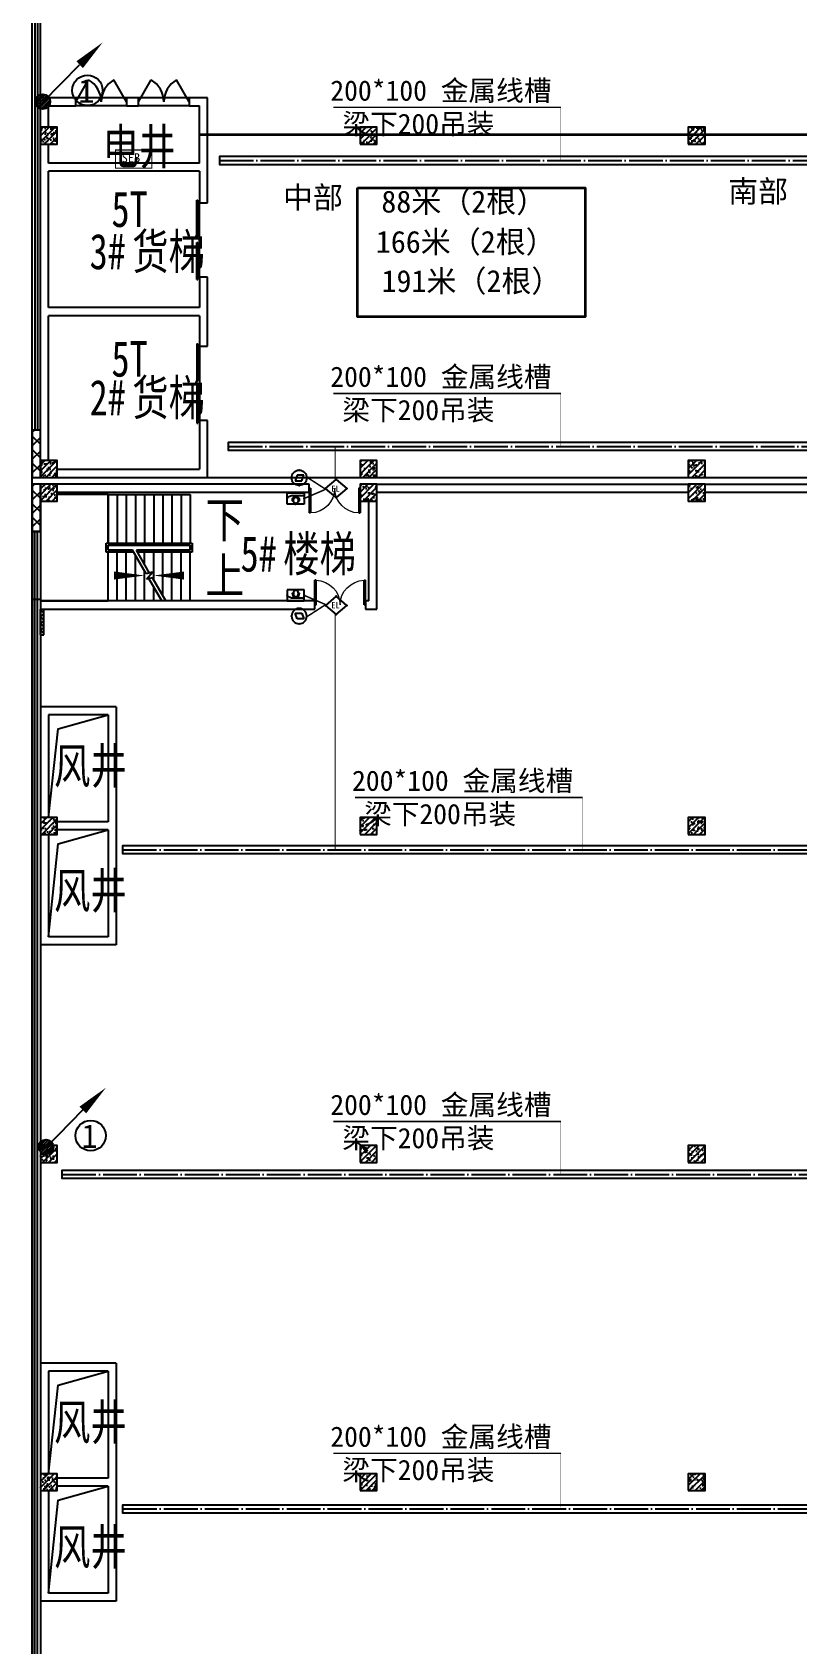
# Model space of a CAD drawing. Header units: millimetres. Extents: x -633009578 to 5705885, y -633235091 to 2571734.
# Drawn here: x 4060729 to 4083357, y 1889395 to 1937058 of the extents above; entities that cross this region are included whole.
import ezdxf
from ezdxf.enums import TextEntityAlignment as Align

# ---------------------------------------------------------------- set-up
doc = ezdxf.new("R2010")
doc.units = ezdxf.units.MM
doc.header["$LTSCALE"] = 1000
doc.header["$MEASUREMENT"] = 0
doc.linetypes.add('DOTE', pattern=[2.4200000000000004, 2, -0.2, 0.02, -0.2])
doc.layers.get('0').update_dxf_attribs({"color": 9})
for name, color, linetype in [('000000000000电气', 7, 'Continuous'), ('A-COLUM(柱)', 255, 'Continuous'), ('A-DOOR(门）', 4, 'Continuous'), ('A-F-AREA(计算)', 5, 'Continuous'), ('A-FLOR(看线)', 8, 'Continuous'), ('A-HATH(填充)', 8, 'Continuous'), ('A-OTHER(其它)', 192, 'Continuous'), ('A-STAR(楼梯)', 51, 'Continuous'), ('A-TEXT(房间)', 243, 'Continuous'), ('A-WALL(墙)', 255, 'Continuous'), ('A-WINDOW（窗）', 4, 'Continuous'), ('DIM_SYMB', 3, 'Continuous'), ('PUB_TEXT', 7, 'Continuous'), ('WALL', 9, 'Continuous'), ('电-弱电平面-箭头', 3, 'Continuous'), ('电-强电平面-线缆', 3, 'Continuous'), ('电-桥架', 4, 'Continuous'), ('设备-安防', 3, 'Continuous'), ('设备-箱柜', 3, 'Continuous')]:
    doc.layers.add(name, color=color, linetype=linetype)
doc.styles.add('_TCH', font='simhei.ttf', dxfattribs={"width": 0.75, "bigfont": 'hztxt.shx'})
doc.styles.add('_TCH_DIM', font='simhei.ttf', dxfattribs={"width": 0.8, "bigfont": 'hztxt.shx'})
doc.styles.add('_TEL_DIM', font='simhei.ttf', dxfattribs={"height": 3.5, "bigfont": 'HZTXT'})
doc.styles.add('ELEC-DIM', font='simhei.ttf')
doc.styles.add('IDQSTYLE', font='simhei.ttf', dxfattribs={"width": 0.707, "bigfont": 'hztxt.shx'})
doc.styles.add('宋', font='simhei.ttf', dxfattribs={"width": 0.8})
doc.styles.add('宋体', font='simhei.ttf')
pattern_1 = [(45, (1628670.737756166, 677977.5160347573), (-200.0002033111466, 200.0002033111467), []), (135, (1628670.737756166, 677977.5160347573), (-200.0002033111467, -200.0002033111466), [])]

# ---------------------------------------------------------------- blocks, each defined once
blk = doc.blocks.new('*X130')
at = {"color": 0, "linetype": 'Continuous'}
for p, q in [((192.587376364835, 446.7215535232801), (193.8713933576327, 448.0055705160779)), ((192.6509968705344, 446.3609099602676), (194.2320369206452, 447.9419500103785)), ((192.6864539319484, 447.2448951591055), (193.3480517218074, 447.9064929489645)), ((192.7889704286661, 446.0746194496875), (194.5183274312254, 447.8039764522467)), ((192.9823694457329, 445.8437543980423), (194.7491924828706, 447.61057743518)), ((193.2275231399996, 445.664644023597), (194.9283028573159, 447.3654237409133)), ((193.5311577474, 445.5440145622856), (195.0489323186273, 447.0617891335129)), ((193.9202347052458, 445.5088274514194), (195.0841194294935, 446.6727121756671)), ((194.6075199946775, 445.7718486721392), (194.8210982087737, 445.9854268862354))]:
    blk.add_line(p, q, dxfattribs=at)
blk = doc.blocks.new('HC001441')
at = {"color": 0, "linetype": 'Continuous'}
blk.add_line((0, -0.05776119327242668), (3.105492900474815, 3.117216328523909), dxfattribs=at)
blk.add_lwpolyline([(3.105492900474815, 3.117216328523909, 0.8, 0, 0), (5.057392361378561, 5.003787405167827, 0, 0, 0)], format="xyseb", dxfattribs=at)
blk.add_circle((0, 0), 0.625, dxfattribs=at)
at = {"color": 0, "linetype": 'Continuous', "xscale": 0.5, "yscale": 0.5, "zscale": 0.5}
blk.add_blockref('*X130', (-96.91845018383279, -223.3780232566237), dxfattribs=at)
at = {"color": 0, "style": 'IDQSTYLE', "width": 0.7}
blk.add_attdef('PSFHATT', (7.057392361378561, -0.62500001), '', height=2.5, dxfattribs=at)
blk = doc.blocks.new('G$CF6649E20')
at = {"layer": '电-弱电平面-箭头', "color": 4}
blk.add_circle((1316.889421409462, 332.4712073528208), 448.9330526033001, dxfattribs=at)
at = {"layer": '电-弱电平面-箭头', "color": 4, "xscale": 350, "yscale": 350, "zscale": 350}
blk.add_blockref('HC001441', (0, 0), dxfattribs=at)
at = {"layer": '电-弱电平面-箭头', "color": 4, "style": '宋'}
blk.add_text('1', height=700, dxfattribs=at).set_placement((1046.360447603278, -30.60809063538909))
blk = doc.blocks.new('$equip$00002496')
for p, q in [((-0.3257586027029902, -0.01245651182034635), (-0.3257586027029902, -0.04339440534022287)), ((-0.3257586027029902, -0.04339440534022287), (-0.2349881161644589, -0.04339440534022287)), ((-0.2349881161644589, -0.07433229886373738), (-0.2349881161644589, -0.01245651182034635)), ((0.2318991003703559, -0.04339041039929725), (0.3257586027029902, -0.04343435477494495)), ((0.2318995781242847, -0.07433229886373738), (0.2318995781242847, -0.01245651182034635)), ((0.3257586027029902, -0.01245651182034635), (0.3257586027029902, -0.04339440534022287))]:
    blk.add_line(p, q)
at = {"const_width": 0.04}
for points in [[(-0.3257569673587568, -0.01199135613933322), (-0.3257586027029902, -0.04339440534022287), (-0.2655665311758639, -0.04339440534022287)], [(-0.3257586027029902, -0.01209546335303457), (-0.3254450895765331, 0.007862924336222932), (-0.3246427298145136, 0.02099261244438821), (-0.3230396698054392, 0.03683146784896962), (-0.3200834360468434, 0.05640672732988605), (-0.3158846532169264, 0.07655434396292549), (-0.3114238906564424, 0.0934556857937423), (-0.3053167008911259, 0.1125148900100612), (-0.2961030303267762, 0.1360363546918961), (-0.2870512925146613, 0.1553192011742794), (-0.2776002755272202, 0.1727327617008996), (-0.2650090074748732, 0.1928330976625148), (-0.2480697203573072, 0.2158072831662139), (-0.2307201034273021, 0.2357486963155679), (-0.2183433735772269, 0.2482254943279258), (-0.2048552286432823, 0.2604362391903123), (-0.1911825684801443, 0.2715267914645665), (-0.1736025161517318, 0.2841171126310655), (-0.1547964517085347, 0.2957489191248897), (-0.1366549688245868, 0.3053642205159122), (-0.1125469685212011, 0.3159432491156622), (-0.09099250963481609, 0.3234552737812919), (-0.07185881528130267, 0.3286887830108753), (-0.0476470465073362, 0.3334767393171205), (-0.03344249982910696, 0.3353641694484395), (-0.01254353142576292, 0.33693107711224), (0.006284847928327508, 0.3371227143543365), (0.02112160998512991, 0.3364609976488282), (0.03364834297099151, 0.3353416012541857), (0.04427512355323415, 0.3339856622114894), (0.0514455190859735, 0.3328576949279523), (0.06296124946675263, 0.3306819992103556), (0.07295717955275904, 0.3284235992541653), (0.08476642325695138, 0.3253025975027413), (0.09841386118205264, 0.3210671038432338), (0.1073930458223913, 0.3179007922954042), (0.1189192084857496, 0.3133782735822024), (0.1273616340185981, 0.309727315147029), (0.1385068310191855, 0.3044504504359793), (0.1500006543647032, 0.2984373588406015), (0.1638636618590681, 0.2903635228794883), (0.1733825990086189, 0.2842636587374727), (0.1825355213950388, 0.2779405411420157), (0.1897162082022987, 0.2726458121323958), (0.1961934307328193, 0.2676024858810706), (0.2032832070399309, 0.2617741676658625), (0.2108134823647561, 0.2552078580083617), (0.217798692494398, 0.2487452608329477), (0.228148777372553, 0.2384502620334388), (0.2384204440459143, 0.2272843058126455), (0.2434306646027835, 0.2214536424435209), (0.2496786895935657, 0.2137899235021905), (0.2547404104698217, 0.2072320931656577), (0.2611980655201478, 0.1983612801268464), (0.2680283635418164, 0.1882836692966521), (0.2770073256251635, 0.1737512327563309), (0.2837973800196778, 0.1615835285520006), (0.2918694003747078, 0.1454322725621751), (0.2969779347913573, 0.1339993972869706), (0.3002692127192859, 0.126001952077786), (0.3046930583077483, 0.1142746343793988), (0.3092767016933067, 0.1005832550908963), (0.3129390048998175, 0.08807579556378187), (0.3161395389179233, 0.07547706223704154), (0.3186645603709621, 0.06388206950578024), (0.3211643142713001, 0.0500421286051278), (0.3228813630266814, 0.03809697220276576), (0.3240568224427989, 0.02762096420337912), (0.324859512373223, 0.01811108543552109), (0.3254132453730563, 0.00858592767326627), (0.3257090797560522, -0.00049248671712121), (0.3257832243107259, -0.007853463819628814), (0.3257586027029902, -0.01597356299680541)], [(0.2318995781242847, -0.04343435477494495), (0.3257586027029902, -0.04343435477494495), (0.3257689946476603, -0.01254634189172066)]]:
    blk.add_lwpolyline(points, dxfattribs=at)
blk.add_lwpolyline([(-0.2349881161644589, -0.04339440534022287), (-0.234988116149907, -0.07433229886373738, 0.0182959325663468), (-0.2341963414801285, -0.09596305228842539, 0.02057100331636309), (-0.2314330486115068, -0.1200309692394512, 0.01615663239953969), (-0.2279163057246478, -0.1385404972170363, 0.01693810384346652), (-0.2229987668251852, -0.1574872628661979, 0.01329564042987737), (-0.2183254288102034, -0.1718583239271538, 0.01774370437729911), (-0.2109808493987657, -0.190436463271908, 0.01810240356969195), (-0.202383055788232, -0.2083190727098554, 0.02333614132905712), (-0.1896684531238861, -0.229968408079003, 0.02044170027676835), (-0.1774249378067907, -0.2471703877454274, 0.01989766451918913), (-0.1643957158521516, -0.2626632182400499, 0.02937469172712198), (-0.1439065932936501, -0.2826519741392985, 0.02046687747088341), (-0.1288843219663249, -0.2946362194343237, 0.01994697534980988), (-0.1136344562692102, -0.3049034932155337, 0.02634036321689085), (-0.09301181325281505, -0.3161697710966109, 0.02276514568385508), (-0.07478138820442837, -0.3239164370424987, 0.02206410967143575), (-0.05684026748349424, -0.3297063967147551, 0.0175610551311905), (-0.04245622256712522, -0.3331187941075768, 0.01884926235006773), (-0.02688140393001959, -0.3356341081016581, 0.02667427645081797), (-0.004813117921003141, -0.3371611547772773, 0.02406458763464014), (0.01513338900986128, -0.3365152710211987, 0.01749181383793592), (0.02959480640129186, -0.334837958071148, 0.02217984979833747), (0.04783707972092088, -0.3312386844263528, 0.01670575936897621), (0.06151090867933817, -0.3274165873117454, 0.0217722080425489), (0.0790706878178753, -0.3210165422860882, 0.03374751034879078), (0.1057169104751665, -0.3077975864252949, 0.02730692637543976), (0.1266723583685234, -0.2939906737810816, 0.03748691983271558), (0.1535541368793929, -0.2707855348744488, 0.02366876899911156), (0.1697097239521099, -0.2529639476961165, 0.02463610663642848), (0.1846068157610716, -0.2329478090214252, 0.02205649491069121), (0.1970839504210744, -0.2124338016146794, 0.01935462041009298), (0.206340296252165, -0.1939205355338345, 0.01688452340010287), (0.2137288127123611, -0.1760053912075819, 0.01966230157732925), (0.2205645790236304, -0.1552443572727498, 0.01731440631145223), (0.2255364213342546, -0.135285412416124, 0.01765737348860424), (0.2290203964221291, -0.1154880664689699, 0.01633418443731503), (0.2311199677496916, -0.09579652929824078, 0.01862757118903319), (0.2318995781388367, -0.07433229886373738, -0.000472708372486724), (0.2318995781242847, -0.05279222321769339, 0.0004727079955161621), (0.2318995781242847, -0.03244852855277713, -0.0004727079955161849), (0.2318995781242847, -0.01245341187313898, 0.0193493677842396), (0.2310570476547582, 0.009855565578618553, 0.01770133877692018), (0.2286674682109151, 0.03113219686929369, 0.0176091688965659), (0.2250366548687452, 0.05081065330523415, 0.01973381331635689), (0.2191032464616001, 0.07337515754625201, 0.01545712335130221), (0.2136441482725786, 0.08944355720814201, 0.01638136793352114), (0.2064366456615971, 0.1069191381830024, 0.01889577194154605), (0.1974724603933282, 0.124934014853352, 0.01460926708694749), (0.1893017992697423, 0.1389198372235114, 0.01834707667655943), (0.1788048267626436, 0.154441256672726, 0.01802701254956099), (0.1670945117075462, 0.16930223901727, 0.01918510430489061), (0.1545159021334257, 0.1830286705735489, 0.02609018841368346), (0.1355203122220701, 0.2003201775660273, 0.02726780140366601), (0.1154953059740365, 0.2149753960547969, 0.02826022181265756), (0.09302354548708536, 0.2278643579738855, 0.01768013504660025), (0.07947741153475363, 0.2340587330181734, 0.02983831462154809), (0.05467275061528198, 0.242662508819194, 0.03688840652984774), (0.02498369276872836, 0.248695417874842, 0.03132680170442304), (-0.00154426900553517, 0.2503981151239714, 0.02152297382195137), (-0.01876981760142371, 0.249681544064515, 0.02781603352576516), (-0.04232023857184686, 0.2463571927401063, 0.02781924796867374), (-0.06450405267241877, 0.2406578850968799, 0.01792787672923883), (-0.07963114288577344, 0.2352566086992738, 0.0262865457487697), (-0.09992356615839526, 0.2259165745053906, 0.02119287732084118), (-0.11706115740526, 0.2159602789688506, 0.0171568808815843), (-0.1294802093179896, 0.207409261194698, 0.02416187819285423), (-0.1477007803769084, 0.1925049077508447, 0.02878934091920857), (-0.167043774476042, 0.1729245897222427, 0.01847703741819992), (-0.1794630369258812, 0.1577163090223621, 0.0213830109619632), (-0.1916570924367988, 0.1400851354956103, 0.01760758065260107), (-0.2016330892802216, 0.1229453873020248, 0.01681983214104903), (-0.2093724703590851, 0.1072558663363452, 0.01906551868470904), (-0.2177670299279271, 0.08662868678948143, 0.01663457793315364), (-0.2233549865341047, 0.06948587926308392, 0.01199850358657596), (-0.227126173209399, 0.05518552293506218, 0.01921348092443342), (-0.2312853431794792, 0.03417440378689207, 0.0129120010522256), (-0.2334025729942368, 0.01812716938002268, 0.01673519548586339), (-0.2347496548027266, -0.0005786718757008202, 0.009174826161293947), (-0.2349881161644589, -0.01245651182034635, 0.0008621608417457901), (-0.2349881161644589, -0.04339440534022287), (-0.2961449461872689, -0.04339440534022287, 56.79143426085979)], format="xyb", dxfattribs=at)
for centre, major_axis, ratio, start_param, end_param in [((0, -0.007853463819628814), (-5.946726671962764e-16, 0.3450403896201966), 0.944188663444044, 4.700094459124145, 7.866276155235024), ((-0.00154426900553517, -0.01245651181670837), (0, 0.2628546269403538), 0.8881100928804517, 4.71238898038469, 7.853981633974483), ((-0.00154426900553517, -0.07433229886373738), (0, -0.2628546269403538), 0.8881100928804517, 4.71238898038469, 7.853981633974483)]:
    blk.add_ellipse(centre, major_axis=major_axis, ratio=ratio, start_param=start_param, end_param=end_param)
for p in [(0, 0.3371869258007791), (-0.3257586027029902, -0.04339440534022287), (0, -0.3371811744327715), (0.3256694684678223, -0.04536965262741433)]:
    blk.add_point(p)
at = {"color": 7, "style": '_TEL_DIM', "flags": 1}
blk.add_attdef('A', text='', height=2e-05, dxfattribs=at).set_placement((0, 0), align=Align.MIDDLE_CENTER)
blk = doc.blocks.new('$equip$00002617')
for p, q in [((0.6250151190488396, 0.4150200000058248), (-0.6249848809511604, 0.4150200000058248)), ((-0.6249848809511604, 0.4150200000058248), (-0.6249848809511604, -0.4149799999959214)), ((-0.6249848809511604, 0.2150200000050972), (0.3250151190459292, 0.2150200000050972)), ((0.3250151190459292, 0.2150200000050972), (0.6250151190488396, 0.07502000000567932)), ((0.6250151190488396, -0.4149799999959214), (0.6250151190488396, 0.4150200000058248)), ((-0.6249848809511604, -0.4149799999959214), (0.6250151190488396, -0.4149799999959214))]:
    blk.add_line(p, q)
at = {"linetype": 'Continuous', "const_width": 0.04}
blk.add_lwpolyline([(-0.6249848809511604, 0.4150200000058248), (0.6250151190488396, 0.4150200000058248), (0.6250151190488396, -0.4149799999959214), (-0.6249848809511604, -0.4149799999959214)], close=True, dxfattribs=at)
at = {"color": 1}
for p in [(-0.6249848809511604, 2.000000495172571e-05), (1.51190488395514e-05, 0.4150200000058248), (0.6250151190488396, 2.000000495172571e-05), (0.01750438004455646, -0.4149799999959214)]:
    blk.add_point(p, dxfattribs=at)
at = {"color": 7, "style": '_TEL_DIM', "flags": 1}
blk.add_attdef('A', text='', height=2.5e-05, dxfattribs=at).set_placement((0, 0), align=Align.MIDDLE_CENTER)
blk = doc.blocks.new('A$C40EF29F0')
for name, p, xscale, yscale, zscale in [('$equip$00002617', (257.9972608285025, 173.994528161973), 400, 400, 400), ('$equip$00002496', (256.1213830718771, 133.3334205766732), 315, 315, 315)]:
    blk.add_blockref(name, p, dxfattribs=dict(xscale=xscale, yscale=yscale, zscale=zscale))
blk = doc.blocks.new('$equip$00002620')
for p, q in [((-0.1058179566880426, 0.1152844922435179), (-0.1858179566897888, -0.1047155077576463)), ((0.1624100250937772, 0.1152844922435179), (-0.1058179566880426, 0.1152844922435179)), ((0.08241002509203099, -0.1047155077576463), (0.1624100250937772, 0.1152844922435179)), ((-0.1858179566897888, -0.1047155077576463), (0.08241002509203099, -0.1047155077576463))]:
    blk.add_line(p, q)
at = {"const_width": 0.04}
blk.add_lwpolyline([(-0.2999925000021904, 9.999999747378752e-06, 1), (0.3000075000036304, 9.999999747378752e-06, 0.9999999999999999), (-0.2999925000021904, 9.999999747378752e-06, 1)], format="xyb", dxfattribs=at)
blk.add_circle((7.500000720028765e-06, 9.999999747378752e-06), 0.3000000000001062)
at = {"color": 1}
for p in [(-0.2999924999985524, 9.999999747378752e-06), (7.500000720028765e-06, 0.3000099999990198), (0.3000075000036304, 9.999999747378752e-06), (7.500000720028765e-06, -0.299989999999525)]:
    blk.add_point(p, dxfattribs=at)
at = {"color": 7, "style": '_TEL_DIM', "flags": 1}
blk.add_attdef('A', text='', height=2.5e-05, dxfattribs=at).set_placement((0, 0), align=Align.MIDDLE_CENTER)
blk = doc.blocks.new('$equip$00002474')
for p, q in [((-0.519992380955955, 1.000000338535756e-05), (7.619048119522631e-06, 0.4400100000020757)), ((7.619048119522631e-06, -0.4399899999989429), (-0.519992380955955, 1.000000338535756e-05)), ((7.619048119522631e-06, 0.4400100000020757), (0.5200076190521941, 1.000000338535756e-05)), ((0.5200076190521941, 1.000000338535756e-05), (7.619048119522631e-06, -0.4399899999989429))]:
    blk.add_line(p, q)
at = {"const_width": 0.04}
blk.add_lwpolyline([(7.619048119522631e-06, 0.4400100000020757), (-0.519992380955955, 1.000000338535756e-05), (7.619048119522631e-06, -0.4399899999989429), (0.5200076190521941, 1.000000338535756e-05), (7.619048119522631e-06, 0.4400100000020757), (-0.519992380955955, 1.000000338535756e-05)], dxfattribs=at)
for p in [(-0.519992380955955, 1.000000338535756e-05), (7.619048119522631e-06, 0.4400100000020757), (0.5200076190521941, 1.000000338535756e-05), (7.619048119522631e-06, -0.4399899999989429)]:
    blk.add_point(p)
at = {"color": 7, "style": '_TEL_DIM'}
blk.add_attdef('$TEXT$', text='', height=0.3, dxfattribs=at).set_placement((0.02805548798642121, 0.01213281898526475), align=Align.MIDDLE_CENTER)
at = {"color": 7, "style": '_TEL_DIM', "flags": 1}
blk.add_attdef('A', text='', height=2e-05, dxfattribs=at).set_placement((0, 0), align=Align.MIDDLE_CENTER)
blk = doc.blocks.new('HC001524')
at = {"color": 0, "linetype": 'Continuous', "const_width": 0.3}
blk.add_lwpolyline([(5, 2.5), (-5, 2.5), (-5, -2.5), (5, -2.5)], close=True, dxfattribs=at)
at = {"color": 0, "style": 'IDQSTYLE', "width": 0.7}
for tag, p in [('AF', (-1.5, -1.25)), ('PSFHATT', (7, -2.5))]:
    blk.add_attdef(tag, p, '', height=2.5, dxfattribs=at)
blk = doc.blocks.new('$DorLib2D$00000002')
for p, q in [((-0.5, -5.684341886080802e-17), (-0.5000000000000007, 0.4875)), ((-0.4750000000000007, 0.4875), (-0.5000000000000007, 0.4875)), ((-0.475, -2.842170943040401e-17), (-0.4750000000000007, 0.4875)), ((0.475, -2.842170943040401e-17), (0.4750000000000007, 0.4875)), ((0.4750000000000007, 0.4875), (0.5000000000000007, 0.4875)), ((0.5, -5.684341886080802e-17), (0.5000000000000007, 0.4875)), ((-0.5, -5.684341886080802e-17), (-0.475, -2.842170943040401e-17)), ((0.5, -5.684341886080802e-17), (0.475, -2.842170943040401e-17))]:
    blk.add_line(p, q)
at = {"lineweight": 13}
for centre, start, end in [((-0.4875, -4.263256414560601e-17), 0, 88.53071641864632), ((0.4875, -4.263256414560601e-17), 91.4692835813537, 180)]:
    blk.add_arc(centre, 0.4875, start, end, dxfattribs=at)
blk = doc.blocks.new('$DorLib2D$00000231')
at = {"color": 0}
for p, q in [((-0.4999999999999947, 7.105427357601002e-15), (-0.2500000000000284, 0.4330127018921708)), ((0.5000000000000053, 7.105427357601002e-15), (0.250000000000032, 0.4330127018921708))]:
    blk.add_line(p, q, dxfattribs=at)
for centre, radius, start, end in [((-0.4999999999996803, 3.055333763768431e-13), 0.499999999999681, 0, 59.99999999996344), ((0.5000000000000426, -2.486899575160351e-14), 0.4999999999999835, 120.0000000000366, 180)]:
    blk.add_arc(centre, radius, start, end, dxfattribs=at)
blk = doc.blocks.new('$DORLIB2D$00000127')
at = {"color": 0}
for points in [[(-0.5333333333328483, 0.7948983154366971), (-0.5333333333328483, 0.690405644187237)], [(-0.03333333333284827, 0.7948983154366971), (-0.5333333333328483, 0.7948983154366971)], [(-0.03333333333284827, 0.690405644187237), (-0.5333333333328483, 0.690405644187237)], [(-0.03333333333284827, 0.7948983154366971), (-0.03333333333284827, 0.690405644187237)], [(0.5333333333328483, 0.7948983154366971), (0.03333333333284827, 0.7948983154366971)], [(0.03333333333284827, 0.7948983154366971), (0.03333333333284827, 0.690405644187237)], [(0.5333333333328483, 0.690405644187237), (0.03333333333284827, 0.690405644187237)], [(0.5333333333328483, 0.7948983154366971), (0.5333333333328483, 0.690405644187237)], [(0.5, 0.4999999999999858), (-0.5, 0.4999999999999858)]]:
    blk.add_lwpolyline(points, dxfattribs=at)
blk = doc.blocks.new('$TCHSYS$WIN2D')
for p, q in [((-0.5, 0.5), (0.5, 0.5)), ((-0.5, 0.5), (-0.4999999999999999, -0.5)), ((0.5, 0.1666666666666666), (-0.5, 0.1666666666666666)), ((0.5, -0.1666666666666667), (-0.5, -0.1666666666666667)), ((-0.4999999999999999, -0.5), (0.5, -0.5))]:
    blk.add_line(p, q)
blk = doc.blocks.new('_FZH')
h = blk.add_hatch()
h.set_pattern_fill('钢筋混凝土', color=256, scale=0.1, style=0)
h.set_pattern_definition([(45, (0, 0), (-0.1767766952966369, 0.1767766952966369), []), (50, (0, 0), (0.7172601826007535, -0.06275213498259512), [0.07500000000000001, -0.8250000000000001]), (355, (0, 0), (-0.138751333613, 0.7521921337000119), [0.06, -0.66]), (100.4514, (0.05977168000000001, -0.00522934), (0.5785093817140216, 0.6894395420609536), [0.06374019, -0.701142112]), (46.1842, (0, 0.2), (1.067241048625645, -0.1655190143290181), [0.1125, -1.2375]), (96.6356, (0.088936745, 0.186206693), (0.9346627055487033, 0.9741178709004418), [0.095610288, -1.051713]), (351.1842, (0, 0.2), (0.9346619451336272, 0.9741186009253247), [0.09000000000000001, -0.9900000000000001]), (21, (0.1, 0.15), (0.5969070521184617, -0.4026188906653388), [0.07500000000000001, -0.8250000000000001]), (326, (0.1, 0.15), (0.2433153319215824, 0.7251500450468529), [0.06, -0.66]), (71.4514, (0.149742233, 0.116448394), (0.84022262858149, 0.3225304967099524), [0.06374019, -0.701142112]), (37.50000000000001, (0, 0), (0.01215985531729062, 0.3328938538313115), [0, -0.652, 0, -0.67, 0, -0.6625000000000001]), (7.499999999999999, (0, 0), (0.2630695374421486, 0.3944117118823603), [0, -0.382, 0, -0.637, 0, -0.2525]), (-32.5, (-0.223, 0), (0.533822436172409, -0.02255487173437976), [0, -0.25, 0, -0.78, 0, -1.035]), (-42.5, (-0.323, 0), (0.5831861693423862, 0.1001049823323177), [0, -0.325, 0, -0.518, 0, -0.735])])
h.paths.add_polyline_path([(-0.5, -0.5), (0.5, -0.5), (0.5, 0.5), (-0.5, 0.5)])
blk.add_lwpolyline([(-0.5, -0.5), (0.5, -0.5), (0.5, 0.5), (-0.5, 0.5)], close=True)

msp = doc.modelspace()

# ---------------------------------------------------------------- hatches: boundary and pattern name
at = {"layer": 'A-HATH(填充)'}
h = msp.add_hatch(dxfattribs=at)
h.set_pattern_fill('多孔材料', color=256, scale=100, style=0)
h.set_pattern_definition(pattern_1)
h.paths.add_polyline_path([(4060969.256591875, 1923899.596922424), (4060969.256591872, 1925299.596922107), (4060729.256591871, 1925299.596922107), (4060729.256591875, 1923899.596922424)])
h = msp.add_hatch(dxfattribs=at)
h.set_pattern_fill('多孔材料', color=256, scale=100, style=0)
h.set_pattern_definition(pattern_1)
h.paths.add_polyline_path([(4060729.256591875, 1923699.596922424), (4060729.256591873, 1922299.596922615), (4060969.256591872, 1922299.596922615), (4060969.256591875, 1923699.596922424)])
h = msp.add_hatch(dxfattribs=at)
h.set_pattern_fill('多孔材料', color=256, scale=50, style=0)
h.set_pattern_definition([(45, (1628570.737756166, 677977.5160347573), (-100.0001016555733, 100.0001016555733), []), (135, (1628570.737756166, 677977.5160347573), (-100.0001016555733, -100.0001016555733), [])])
h.paths.add_polyline_path([(4061069.256592135, 1919249.596924868), (4061069.256592105, 1920009.596922242), (4060969.256592105, 1920009.596922238), (4060969.256592135, 1919249.596924864)])

# ---------------------------------------------------------------- linework, layer by layer
at = {"layer": '000000000000电气', "color": 2, "lineweight": 35}
msp.add_line((4065669.256592157, 1934034.596922801), (4100275.940698322, 1934034.596922801), dxfattribs=at)
msp.add_lwpolyline([(4070344.312683567, 1932460.757432115), (4077077.39251698, 1932460.757432115), (4077077.39251698, 1928649.580167918), (4070344.312683567, 1928649.580167918)], close=True, dxfattribs=at)
at = {"layer": 'A-DOOR(门）'}
for p, q in [((4063519.256591929, 1935119.596922424), (4062019.256591929, 1935119.596922424)), ((4063519.256591929, 1934879.596922424), (4062019.256591929, 1934879.596922424)), ((4065369.256591901, 1935119.596922424), (4063869.256591901, 1935119.596922424)), ((4065369.256591901, 1934879.596922424), (4063869.256591901, 1934879.596922424))]:
    msp.add_line(p, q, dxfattribs=at)
at = {"layer": 'A-F-AREA(计算)'}
msp.add_lwpolyline([(4060729.234130392, 1991839.59697076), (4195009.234130392, 1991839.59697076), (4195009.234130392, 1855759.59697076), (4060729.234130392, 1855759.59697076)], close=True, dxfattribs=at)
at = {"layer": 'A-FLOR(看线)'}
msp.add_lwpolyline([(4061469.256591875, 1923899.596922424), (4127769.256591875, 1923899.596922424)], dxfattribs=at)
at = {"layer": 'A-OTHER(其它)'}
for points in [[(4061209.256591815, 1913849.596922453), (4061495.186892112, 1916469.748718478), (4062969.2565919, 1916879.596922431)], [(4061209.256591824, 1910319.596922328), (4061495.186891655, 1913069.748718509), (4062969.256591443, 1913479.596922462)], [(4061209.256591815, 1894449.596922453), (4061495.186892112, 1897069.748718478), (4062969.2565919, 1897479.596922431)], [(4061209.256591824, 1890919.596922328), (4061495.186891655, 1893669.748718509), (4062969.256591443, 1894079.596922462)]]:
    msp.add_lwpolyline(points, dxfattribs=at)
at = {"layer": 'A-STAR(楼梯)'}
for p, q in [((4062969.25659215, 1923399.596922266), (4061469.256592103, 1923399.596922453)), ((4062969.25659215, 1923399.596922266), (4065399.25659215, 1923399.596922266)), ((4062969.25659215, 1923399.596922266), (4062969.256592103, 1921959.596922472)), ((4062969.256591827, 1921959.596922472), (4062969.25659215, 1923399.596922266)), ((4063239.25659215, 1923399.596922266), (4063239.256592103, 1921959.596922472)), ((4063509.25659215, 1923399.596922266), (4063509.256592103, 1921959.596922472)), ((4063779.25659215, 1923399.596922266), (4063779.256592103, 1921959.596922472)), ((4064049.25659215, 1923399.596922266), (4064049.256592103, 1921959.596922472)), ((4064319.25659215, 1923399.596922266), (4064319.256592429, 1921959.596922472)), ((4064589.25659215, 1923399.596922266), (4064589.256592103, 1921959.596922472)), ((4064859.25659215, 1923399.596922266), (4064859.256592429, 1921959.596922472)), ((4065129.25659215, 1923399.596922266), (4065129.256592103, 1921959.596922472)), ((4065399.25659215, 1923399.596922266), (4065399.256592103, 1921959.596922472)), ((4060969.256592042, 1923199.596922453), (4060969.25659215, 1920249.596922266)), ((4062909.256592196, 1921689.596922174), (4062909.256592196, 1921959.59692237)), ((4062909.256592196, 1921959.59692237), (4065459.256592196, 1921959.59692237)), ((4062969.25659215, 1921899.596922266), (4065399.25659215, 1921899.596922266)), ((4062969.256592196, 1921749.59692237), (4062969.256592196, 1921899.596922174)), ((4062969.256592196, 1921899.596922174), (4065399.256592196, 1921899.596922174)), ((4062969.256592196, 1921749.596922264), (4062969.256592018, 1921899.596926741)), ((4065399.256592196, 1921899.596922174), (4065399.256592196, 1921749.59692237)), ((4065399.25659215, 1921749.596922266), (4065399.25659215, 1921899.596922266)), ((4065459.256592196, 1921959.59692237), (4065459.256592196, 1921689.596922174)), ((4063728.149880263, 1921689.59692228), (4062909.256592196, 1921689.596922174)), ((4063693.508864147, 1921749.596922264), (4062969.25659215, 1921749.596922266)), ((4063693.508864147, 1921749.596922264), (4062969.256592196, 1921749.59692237)), ((4062969.25659215, 1920249.596922266), (4062969.256592103, 1921689.59692228)), ((4062969.25659215, 1920249.596922266), (4062969.256592196, 1921689.59692228)), ((4063239.25659215, 1920249.596922266), (4063239.256592103, 1921689.59692228)), ((4063509.25659215, 1920249.596922266), (4063509.256592103, 1921689.59692228)), ((4064099.316022277, 1921046.718304802), (4063693.508863574, 1921749.596922264)), ((4063779.25659215, 1920249.596922266), (4063779.25659209, 1921601.077500723)), ((4065399.25659215, 1921749.596922266), (4063808.978917017, 1921749.596922264)), ((4064199.316022446, 1921073.513224091), (4063808.978917193, 1921749.596922264)), ((4065399.256592196, 1921749.59692237), (4063808.978917017, 1921749.596922264)), ((4065459.256592196, 1921689.596922174), (4063843.619933168, 1921689.59692228)), ((4064049.256592096, 1921333.423781228), (4064049.256592103, 1921689.59692228)), ((4064319.256592109, 1920865.770062904), (4064319.256592103, 1921689.59692228)), ((4064589.256592121, 1920398.116344672), (4064589.256592103, 1921689.59692228)), ((4064859.25659215, 1920249.596922266), (4064859.256592103, 1921689.59692228)), ((4065129.25659215, 1920249.596922266), (4065129.256592429, 1921689.59692228)), ((4065399.25659215, 1920249.596922266), (4065399.256592103, 1921689.59692228)), ((4064049.25659215, 1920249.596922266), (4064049.256592102, 1921133.423782317)), ((4064279.71600761, 1921095.056337726), (4064099.316022277, 1921046.718304802)), ((4064106.823773243, 1920889.011396287), (4064279.71600761, 1921095.056337726)), ((4064279.175323772, 1920935.192856736), (4064106.823773243, 1920889.011396287)), ((4064559.534266918, 1920249.596922264), (4064179.175323568, 1920908.397937438)), ((4064675.004320954, 1920249.596922264), (4064279.175323772, 1920935.192856736)), ((4064319.25659215, 1920249.596922266), (4064319.256592114, 1920665.770063771)), ((4060969.25659215, 1920249.596922266), (4062969.25659215, 1920249.596922266)), ((4064559.53426733, 1920249.596922264), (4062969.25659215, 1920249.596922266)), ((4065399.25659215, 1920249.596922266), (4064675.004320597, 1920249.596922264))]:
    msp.add_line(p, q, dxfattribs=at)
at = {"layer": 'A-WALL(墙)'}
for p, q in [((4060969.256591666, 1934249.596922453), (4060969.256591693, 1935119.59692251)), ((4062019.256592124, 1935119.596922506), (4060969.256591693, 1935119.59692251)), ((4061209.256591683, 1934249.596922453), (4061209.256591693, 1934879.596922418)), ((4061209.256591693, 1934879.596922418), (4062019.256592124, 1934879.596922522)), ((4062019.256592124, 1934879.596922522), (4062019.256592124, 1935119.596922506)), ((4063869.256592124, 1935119.596922506), (4063519.256592124, 1935119.596922506)), ((4063519.256592124, 1935119.596922506), (4063519.256592124, 1934879.596922522)), ((4063519.256592124, 1934879.596922522), (4063869.256592124, 1934879.596922522)), ((4063869.256592124, 1934879.596922522), (4063869.256592124, 1935119.596922506)), ((4065909.256591991, 1935119.59692251), (4065369.256592124, 1935119.596922506)), ((4065369.256592124, 1935119.596922506), (4065369.256592124, 1934879.596922522)), ((4065369.256592124, 1934879.596922522), (4065669.256592156, 1934879.596922418)), ((4065669.256592157, 1933189.596923184), (4065669.256592156, 1934879.596922418)), ((4065909.256592169, 1933069.596923123), (4065909.256591991, 1935119.59692251)), ((4060969.256591936, 1933069.596923123), (4060969.25659185, 1933749.596922452)), ((4061209.256592031, 1933189.596923184), (4061209.256591978, 1933749.596922453)), ((4060969.256591936, 1928799.596922624), (4060969.256591936, 1933069.596923123)), ((4065669.256592157, 1933189.596923184), (4061209.256592031, 1933189.596923184)), ((4061209.25659192, 1928919.596922661), (4061209.25659192, 1932949.596923117)), ((4065669.256592154, 1932949.596923117), (4061209.25659192, 1932949.596923117)), ((4065669.256592154, 1932949.596923117), (4065669.256592202, 1932019.596922107)), ((4065909.256592127, 1932019.596922107), (4065909.256592169, 1933069.596923123)), ((4065669.256592202, 1932019.596922107), (4065909.256592127, 1932019.596922107)), ((4065909.256592127, 1929819.596922615), (4065669.256592202, 1929819.596922615)), ((4065669.256592202, 1929819.596922615), (4065669.256592155, 1928919.596922661)), ((4065909.25659217, 1928799.596922624), (4065909.256592127, 1929819.596922615)), ((4060969.256591936, 1924399.596922424), (4060969.256591936, 1928799.596922624)), ((4065669.256592155, 1928919.596922661), (4061209.25659192, 1928919.596922661)), ((4061209.256591936, 1924399.596922424), (4061209.256592008, 1928679.596922581)), ((4065669.256592126, 1928679.596922581), (4061209.256592008, 1928679.596922581)), ((4065669.256592126, 1928679.596922581), (4065669.256592201, 1927779.596922615)), ((4065909.256592127, 1927779.596922615), (4065909.25659217, 1928799.596922624)), ((4065669.256592201, 1927779.596922615), (4065909.256592127, 1927779.596922615)), ((4065909.256592102, 1925579.596923124), (4065669.256592201, 1925579.596923124)), ((4065669.256592201, 1925579.596923124), (4065669.256592126, 1924139.596922523)), ((4065909.256592116, 1923899.596922428), (4065909.256592102, 1925579.596923124)), ((4061469.256592103, 1924139.596922452), (4065669.256592126, 1924139.596922523)), ((4061469.256592103, 1923899.596922446), (4065909.256592116, 1923899.596922428)), ((4068919.256592124, 1923699.596922261), (4061469.256591875, 1923699.596922262)), ((4061469.256591875, 1923459.596922262), (4068919.256592124, 1923459.596922261)), ((4068919.256592124, 1923459.596922261), (4068919.256592124, 1923699.596922261)), ((4070919.256592103, 1923699.596922221), (4080119.256592103, 1923699.596922295)), ((4070919.256591746, 1923459.596922221), (4080119.256592103, 1923459.596922226)), ((4080619.256592103, 1923699.596922261), (4089319.256592103, 1923699.596922264)), ((4080619.256592103, 1923459.596922261), (4089319.256592103, 1923459.596922258)), ((4070679.256591748, 1920249.596922266), (4070679.256591712, 1923199.596922453)), ((4070919.256591746, 1920009.596922258), (4070919.256591841, 1923199.596922453)), ((4069079.256591615, 1920249.596922275), (4060969.256592102, 1920249.596922242)), ((4060969.256592102, 1920249.596922242), (4060969.256592102, 1920009.596922242)), ((4060969.256592102, 1920009.596922242), (4069079.256591615, 1920009.59692229)), ((4060969.256592135, 1919249.596924864), (4060969.256592105, 1920009.596922238)), ((4060969.256592105, 1920009.596922238), (4061069.256592105, 1920009.596922242)), ((4061069.256592135, 1919249.596924868), (4061069.256592105, 1920009.596922242)), ((4069079.256591615, 1920009.59692229), (4069079.256591615, 1920249.596922275)), ((4070679.256591748, 1920249.596922266), (4070579.256591615, 1920249.596922279)), ((4070579.256591615, 1920249.596922279), (4070579.256591615, 1920009.596922292)), ((4070579.256591615, 1920009.596922292), (4070919.256591746, 1920009.596922258)), ((4060969.256592135, 1919249.596924864), (4061069.256592135, 1919249.596924868)), ((4060969.256591862, 1917119.596922409), (4060969.256591923, 1913849.596922453)), ((4063209.256591896, 1917119.596922409), (4060969.256591862, 1917119.596922409)), ((4063209.256591896, 1917119.596922409), (4063209.256591875, 1913599.596922446)), ((4061209.256591865, 1916879.596922413), (4061209.256591791, 1913849.596922453)), ((4062969.256591894, 1916879.596922412), (4061209.256591865, 1916879.596922413)), ((4062969.256591894, 1916879.596922412), (4062969.256591894, 1913719.596922409)), ((4062969.256591894, 1913719.596922409), (4061469.256592103, 1913719.596922498)), ((4060969.256591769, 1913349.596922453), (4060969.256591854, 1910079.596922342)), ((4061209.256591924, 1913349.596922453), (4061209.256591854, 1910319.596922339)), ((4062969.256591884, 1913479.596922411), (4061469.256592103, 1913479.596922255)), ((4062969.256591884, 1913479.596922411), (4062969.256591885, 1910319.596922339)), ((4063209.256591875, 1913599.596922446), (4063209.256591883, 1910079.596922342)), ((4063209.256591883, 1910079.596922342), (4060969.256591854, 1910079.596922342)), ((4062969.256591885, 1910319.596922339), (4061209.256591854, 1910319.596922339)), ((4060969.256591865, 1897719.596922418), (4060969.256591837, 1894449.596922453)), ((4063209.256591754, 1897719.596922418), (4060969.256591865, 1897719.596922418)), ((4063209.256591754, 1897719.596922418), (4063209.256591875, 1894199.596922446)), ((4061209.256591868, 1897479.596922421), (4061209.256591855, 1894449.596922453)), ((4062969.256591897, 1897479.596922421), (4061209.256591868, 1897479.596922421)), ((4062969.256591897, 1897479.596922421), (4062969.256591897, 1894319.596922345)), ((4062969.256591897, 1894319.596922345), (4061469.256592103, 1894319.596922256)), ((4063209.256591875, 1894199.596922446), (4063209.256591883, 1890679.596922342)), ((4060969.256591914, 1893949.596922453), (4060969.256591856, 1890679.596922342)), ((4061209.25659193, 1893949.596922453), (4061209.256591857, 1890919.596922339)), ((4062969.256591884, 1894079.596922348), (4061469.256592103, 1894079.59692226)), ((4062969.256591884, 1894079.596922348), (4062969.256591885, 1890919.596922339)), ((4062969.256591885, 1890919.596922339), (4061209.256591857, 1890919.596922339)), ((4063209.256591883, 1890679.596922342), (4060969.256591856, 1890679.596922342))]:
    msp.add_line(p, q, dxfattribs=at)
at = {"layer": 'A-WINDOW（窗）'}
msp.add_line((4060729.256594106, 1920299.596922107), (4060969.256594378, 1920299.596922374), dxfattribs=at)
at = {"layer": 'DIM_SYMB'}
for points in [[(4065534.25659215, 1922649.596922266, 0, 0, 0), (4061969.25659215, 1922649.596922266, 0, 0, 0), (4061969.25659215, 1920999.596922266, 0, 0, 0), (4064049.25659215, 1920999.596922266, 0, 240.0000000000001, 0), (4063149.25659215, 1920999.596922266, 0, 0, 0)], [(4065534.25659215, 1920999.596922266, 0, 0, 0), (4064319.25659215, 1920999.596922266, 0, 240.0000000000001, 0), (4065219.25659215, 1920999.596922266, 0, 0, 0)]]:
    msp.add_lwpolyline(points, format="xyseb", dxfattribs=at)
at = {"layer": 'WALL'}
for p, q in [((4060969.256591872, 1925299.596922107), (4060729.256591871, 1925299.596922107)), ((4060729.256591871, 1925299.596922107), (4060729.256591875, 1923899.596922424)), ((4060969.256591875, 1923899.596922424), (4060969.256591872, 1925299.596922107)), ((4060729.256591875, 1923899.596922424), (4060969.256591875, 1923899.596922424)), ((4060729.256591875, 1923699.596922424), (4060729.256591873, 1922299.596922615)), ((4060969.256591875, 1923699.596922424), (4060729.256591875, 1923699.596922424)), ((4060969.256591872, 1922299.596922615), (4060969.256591875, 1923699.596922424)), ((4060729.256591873, 1922299.596922615), (4060969.256591872, 1922299.596922615))]:
    msp.add_line(p, q, dxfattribs=at)
at = {"layer": '电-强电平面-线缆', "color": 1, "linetype": 'Continuous'}
for points, const_width in [([(4069687.191788537, 1923817.486327044), (4069687.191788537, 1924822.349349576)], 30), ([(4069402.21389384, 1923549.361497415), (4068843.49489481, 1923910.06891682)], 45), ([(4069402.21389384, 1923549.361497415), (4068769.174560301, 1923276.835425529)], 45), ([(4069402.213893837, 1920140.284558357), (4068769.174560299, 1920412.810630243)], 45), ([(4069402.213893837, 1920140.284558357), (4068843.494894807, 1919779.577138953)], 45), ([(4069687.191788535, 1919872.159728728), (4069687.191788535, 1912896.144201459)], 30)]:
    msp.add_lwpolyline(points, dxfattribs=dict(at, const_width=const_width))
at = {"layer": '电-桥架', "color": 5, "linetype": 'DOTE', "ltscale": 0.5}
for p, q in [((4066269.3199167, 1933267.550037008), (4099142.836854559, 1933267.550037008)), ((4066530.932939716, 1924816.139943802), (4099142.836869901, 1924816.139943802)), ((4063406.385423019, 1912896.144201459), (4099142.836891539, 1912896.144201459)), ((4061613.271414274, 1903297.694956744), (4099142.836908964, 1903297.694956744)), ((4063410.723569147, 1893410.256234681), (4099142.836926912, 1893410.256234681))]:
    msp.add_line(p, q, dxfattribs=at)
at = {"layer": '电-桥架', "ltscale": 0.5}
for points in [[(4099142.83685456, 1933142.550037008), (4066269.319916701, 1933142.550037008), (4066269.3199167, 1933392.550037008), (4099142.836854559, 1933392.550037008)], [(4099142.836869902, 1924691.139943802), (4066530.932939717, 1924691.139943802), (4066530.932939716, 1924941.139943802), (4099142.836869901, 1924941.139943802)], [(4099142.83689154, 1912771.144201459), (4063406.38542302, 1912771.144201459), (4063406.385423019, 1913021.144201459), (4099142.836891539, 1913021.144201459)], [(4099142.836908964, 1903172.694956744), (4061613.271414275, 1903172.694956744), (4061613.271414274, 1903422.694956744), (4099142.836908964, 1903422.694956744)], [(4099142.836926913, 1893285.256234681), (4063410.723569148, 1893285.256234681), (4063410.723569147, 1893535.256234681), (4099142.836926912, 1893535.256234681)]]:
    msp.add_lwpolyline(points, close=True, dxfattribs=at)
at = {"layer": '设备-箱柜', "color": 6}
for points in [[(4076352.517121791, 1933249.880466926, 15, 15, 0), (4076352.517121791, 1934840.167365729, 15, 15, 0), (4076352.517121791, 1934840.167365729, 45, 45, 0), (4069627.587431367, 1934840.167365729, 45, 45, 0)], [(4076352.517121791, 1924791.366402558, 15, 15, 0), (4076352.517121791, 1926381.653301361, 15, 15, 0), (4076352.517121791, 1926381.653301361, 45, 45, 0), (4069627.587431367, 1926381.653301361, 45, 45, 0)], [(4076994.517121791, 1912849.824613007, 15, 15, 0), (4076994.517121791, 1914440.11151181, 15, 15, 0), (4076994.517121791, 1914440.11151181, 45, 45, 0), (4070269.587431367, 1914440.11151181, 45, 45, 0)], [(4076352.517121791, 1903270.280998388, 15, 15, 0), (4076352.517121791, 1904860.56789719, 15, 15, 0), (4076352.517121791, 1904860.56789719, 45, 45, 0), (4069627.587431367, 1904860.56789719, 45, 45, 0)], [(4076352.517121791, 1893460.598197835, 15, 15, 0), (4076352.517121791, 1895050.885096638, 15, 15, 0), (4076352.517121791, 1895050.885096638, 45, 45, 0), (4069627.587431367, 1895050.885096638, 45, 45, 0)]]:
    msp.add_lwpolyline(points, format="xyseb", dxfattribs=at)

# ---------------------------------------------------------------- block references
for p in [(4061043.468713006, 1935008.24993624), (4061138.041655043, 1904110.760123285)]:
    msp.add_blockref('G$CF6649E20', p)
at = {"layer": 'A-COLUM(柱)', "xscale": 500, "yscale": 500, "zscale": 500}
for p in [(4061219.256591875, 1933999.596922424), (4070669.256591875, 1933999.596922424), (4080369.256591875, 1933999.596922424), (4061219.256591875, 1924149.596922424), (4070669.256591875, 1924149.596922424), (4080369.256591875, 1924149.596922424), (4061219.256591875, 1923449.596922424), (4070669.256591875, 1923449.596922424), (4080369.256591875, 1923449.596922424), (4061219.256591875, 1913599.596922424), (4070669.256591875, 1913599.596922424), (4080369.256591875, 1913599.596922424), (4061219.256591875, 1903899.596922424), (4070669.256591875, 1903899.596922424), (4080369.256591875, 1903899.596922424), (4061219.256591875, 1894199.596922424), (4070669.256591875, 1894199.596922424), (4080369.256591875, 1894199.596922424)]:
    msp.add_blockref('_FZH', p, dxfattribs=at)
at = {"layer": 'A-DOOR(门）', "extrusion": (0, 0, -1), "yscale": 1500, "zscale": 1500}
for name, p, xscale in [('$DorLib2D$00000231', (-4062769.256591929, 1934999.596922424), -1500), ('$DorLib2D$00000231', (-4064619.256591901, 1934999.596922424), -1500), ('$DorLib2D$00000002', (-4069829.256591774, 1920129.596922242), 1500)]:
    msp.add_blockref(name, p, dxfattribs=dict(at, xscale=xscale))
at = {"layer": 'A-DOOR(门）', "extrusion": (0, 0, -1), "xscale": 2200, "yscale": 240, "zscale": 2200, "rotation": 269.9999999999876}
msp.add_blockref('$DORLIB2D$00000127', (-4065789.25659217, 1930919.596922352), dxfattribs=at)
at = {"layer": 'A-DOOR(门）'}
for name, p, xscale, yscale, zscale, rotation in [('$DORLIB2D$00000127', (4065789.25659217, 1926679.596922761), 2200, 240, 2200, 90.00000000000557), ('$DorLib2D$00000002', (4069669.256592131, 1923579.596922262), -1500, 1500, 1500, 180)]:
    msp.add_blockref(name, p, dxfattribs=dict(at, xscale=xscale, yscale=yscale, zscale=zscale, rotation=rotation))
at = {"layer": 'A-WINDOW（窗）', "extrusion": (0, 0, -1), "xscale": 52000, "yscale": 240, "zscale": 52000, "rotation": 90.00000000000001}
msp.add_blockref('$TCHSYS$WIN2D', (-4060849.256591875, 1951299.596922467), dxfattribs=at)
at = {"layer": 'A-WINDOW（窗）', "xscale": 52000, "yscale": 240, "zscale": 52000, "rotation": 270}
msp.add_blockref('$TCHSYS$WIN2D', (4060849.256591875, 1896299.596922374), dxfattribs=at)
at = {"layer": '设备-安防', "xscale": 750, "yscale": 750, "zscale": 750, "rotation": 180}
msp.add_blockref('$equip$00002620', (4068619.466313485, 1923889.251566379), dxfattribs=at)
at = {"layer": '设备-安防'}
ref = msp.add_blockref('$equip$00002474', (4069713.257543261, 1923572.244124174), dxfattribs=dict(at, xscale=607.5, yscale=607.5, zscale=607.5, rotation=180))
ref.add_attrib('$TEXT$', 'EL', dxfattribs={"layer": '0', "color": 7, "height": 182.25, "style": '_TEL_DIM'}).set_placement((4069696.21383446, 1923564.873436689), align=Align.MIDDLE_CENTER)
at = {"layer": '设备-安防', "xscale": -1}
msp.add_blockref('A$C40EF29F0', (4068777.177868749, 1923100.046605391), dxfattribs=at)
at = {"layer": '设备-安防', "rotation": 180}
msp.add_blockref('A$C40EF29F0', (4068777.177868747, 1920589.599450381), dxfattribs=at)
at = {"layer": '设备-安防'}
ref = msp.add_blockref('$equip$00002474', (4069713.257543259, 1920117.401931599), dxfattribs=dict(at, xscale=-607.5, yscale=607.5, zscale=607.5))
ref.add_attrib('$TEXT$', 'EL', dxfattribs={"layer": '0', "color": 7, "height": 182.25, "style": '_TEL_DIM'}).set_placement((4069696.213834458, 1920124.772619083), align=Align.MIDDLE_CENTER)
at = {"layer": '设备-安防', "xscale": -750, "yscale": 750, "zscale": 750}
msp.add_blockref('$equip$00002620', (4068619.466313482, 1919800.394489393), dxfattribs=at)
at = {"layer": '设备-箱柜'}
ref = msp.add_blockref('HC001524', (4063727.642425789, 1933309.119638839), dxfattribs=dict(at, xscale=-107.52, yscale=107.52, zscale=107.52, rotation=180))
ref.add_attrib('AF', 'SEB', (4063370.830277742, 1933211.606580266), dxfattribs={"layer": '0', "color": 0, "height": 268.8, "style": 'ELEC-DIM'})

# ---------------------------------------------------------------- texts
at = {"layer": '000000000000电气', "color": 2, "lineweight": 35, "style": '宋体'}
for s, p in [('南部', (4081298.132444335, 1932031.749984512)), ('中部', (4068140.496651277, 1931850.265352884)), ('88米（2根）', (4071048.787873082, 1931728.670649671)), ('166米（2根）', (4070886.359128607, 1930538.131466953)), ('191米（2根）', (4071054.695384551, 1929379.407650563))]:
    msp.add_text(s, height=650, dxfattribs=at).set_placement(p)
at = {"layer": 'A-TEXT(房间)', "style": '_TCH', "width": 0.75}
for s, p in [('电井', (4062813.166408146, 1933153.361021327)), ('5T', (4063070.746239238, 1931302.55091071)), ('3#', (4062424.505603926, 1930053.260307912)), ('货梯', (4063684.505603926, 1930053.260307912)), ('5T', (4063070.746239238, 1926878.649144712)), ('2#', (4062424.505603926, 1925733.075918303)), ('货梯', (4063684.505603926, 1925733.075918303)), ('楼梯', (4068147.162512053, 1921116.04436693, 1714.166666666667)), ('5#', (4066887.162512053, 1921116.04436693, 1714.166666666667)), ('风井', (4061374.280376602, 1914848.142630661)), ('风井', (4061374.280376602, 1911161.655859838)), ('风井', (4061374.280376602, 1895448.142630661)), ('风井', (4061374.280376602, 1891761.655859838))]:
    msp.add_text(s, height=1050, dxfattribs=at).set_placement(p)
at = {"layer": 'PUB_TEXT', "style": '_TCH_DIM', "width": 0.8}
for s, p in [('下', (4065849.25659215, 1922124.596922266)), ('上', (4065849.25659215, 1920474.596922266))]:
    msp.add_text(s, height=1050, dxfattribs=at).set_placement(p)
at = {"layer": '设备-箱柜', "color": 6, "style": 'ELEC-DIM'}
for s, p in [('200*100 金属线槽', (4069539.685177995, 1935034.871270616)), ('梁下200吊装', (4069894.299905663, 1934050.543083996)), ('200*100 金属线槽', (4069539.685177995, 1926576.357206248)), ('梁下200吊装', (4069894.299905663, 1925592.029019628)), ('200*100 金属线槽', (4070181.685177995, 1914634.815416698)), ('梁下200吊装', (4070536.299905663, 1913650.487230078)), ('200*100 金属线槽', (4069539.685177995, 1905055.271802078)), ('梁下200吊装', (4069894.299905663, 1904070.943615458)), ('200*100 金属线槽', (4069539.685177995, 1895245.589001525)), ('梁下200吊装', (4069894.299905663, 1894261.260814905))]:
    msp.add_text(s, height=600, dxfattribs=at).set_placement(p)

doc.saveas('drawing.dxf')
